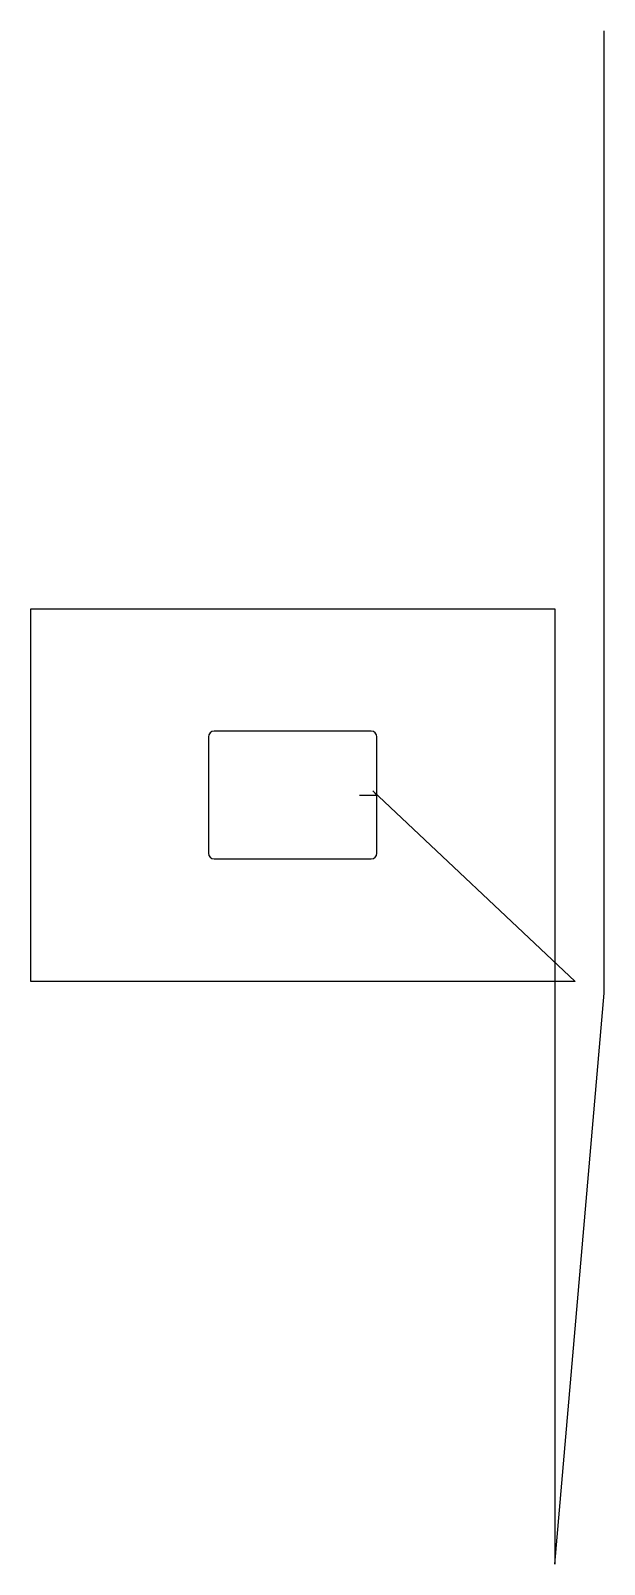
# Model space of a CAD drawing. Header units: metres. Extents: x 20 to 1007, y 0 to 2640.
import ezdxf

# ---------------------------------------------------------------- set-up
doc = ezdxf.new("R2010")
doc.units = ezdxf.units.M

msp = doc.modelspace()

# ---------------------------------------------------------------- linework, layer by layer
at = {"layer": 'TOOL_0'}
for p, q in [((1007.225, 2639), (1007.225, 2640)), ((1007.225, 983.148), (1007.225, 2639)), ((20.349, 1003.468), (20.349, 1644.968)), ((20.349, 1644.968), (921.849, 1644.968)), ((921.849, 1644.968), (921.849, 1003.468)), ((606.099, 1434.218), (336.099, 1434.218)), ((326.099, 1424.218), (326.099, 1224.218)), ((616.099, 1324.218), (616.099, 1424.218)), ((586.099, 1324.218), (616.099, 1324.218)), ((616.099, 1324.218), (609.028, 1331.289)), ((609.028, 1331.289), (956.849, 1003.468)), ((616.099, 1224.218), (616.099, 1324.218)), ((336.099, 1214.218), (606.099, 1214.218)), ((921.849, 1003.468), (20.349, 1003.468)), ((956.849, 1003.468), (921.849, 1003.468)), ((921.849, 1003.468), (921.849, 998.468)), ((921.849, 998.468), (921.849, 0)), ((921.849, 0), (1007.225, 983.148))]:
    msp.add_line(p, q, dxfattribs=at)
for centre, start, end in [((336.099, 1424.218), 90, 180), ((606.099, 1424.218), 0, 90), ((336.099, 1224.218), 180, 270), ((606.099, 1224.218), 270, 0)]:
    msp.add_arc(centre, 10, start, end, dxfattribs=at)

doc.saveas('drawing.dxf')
